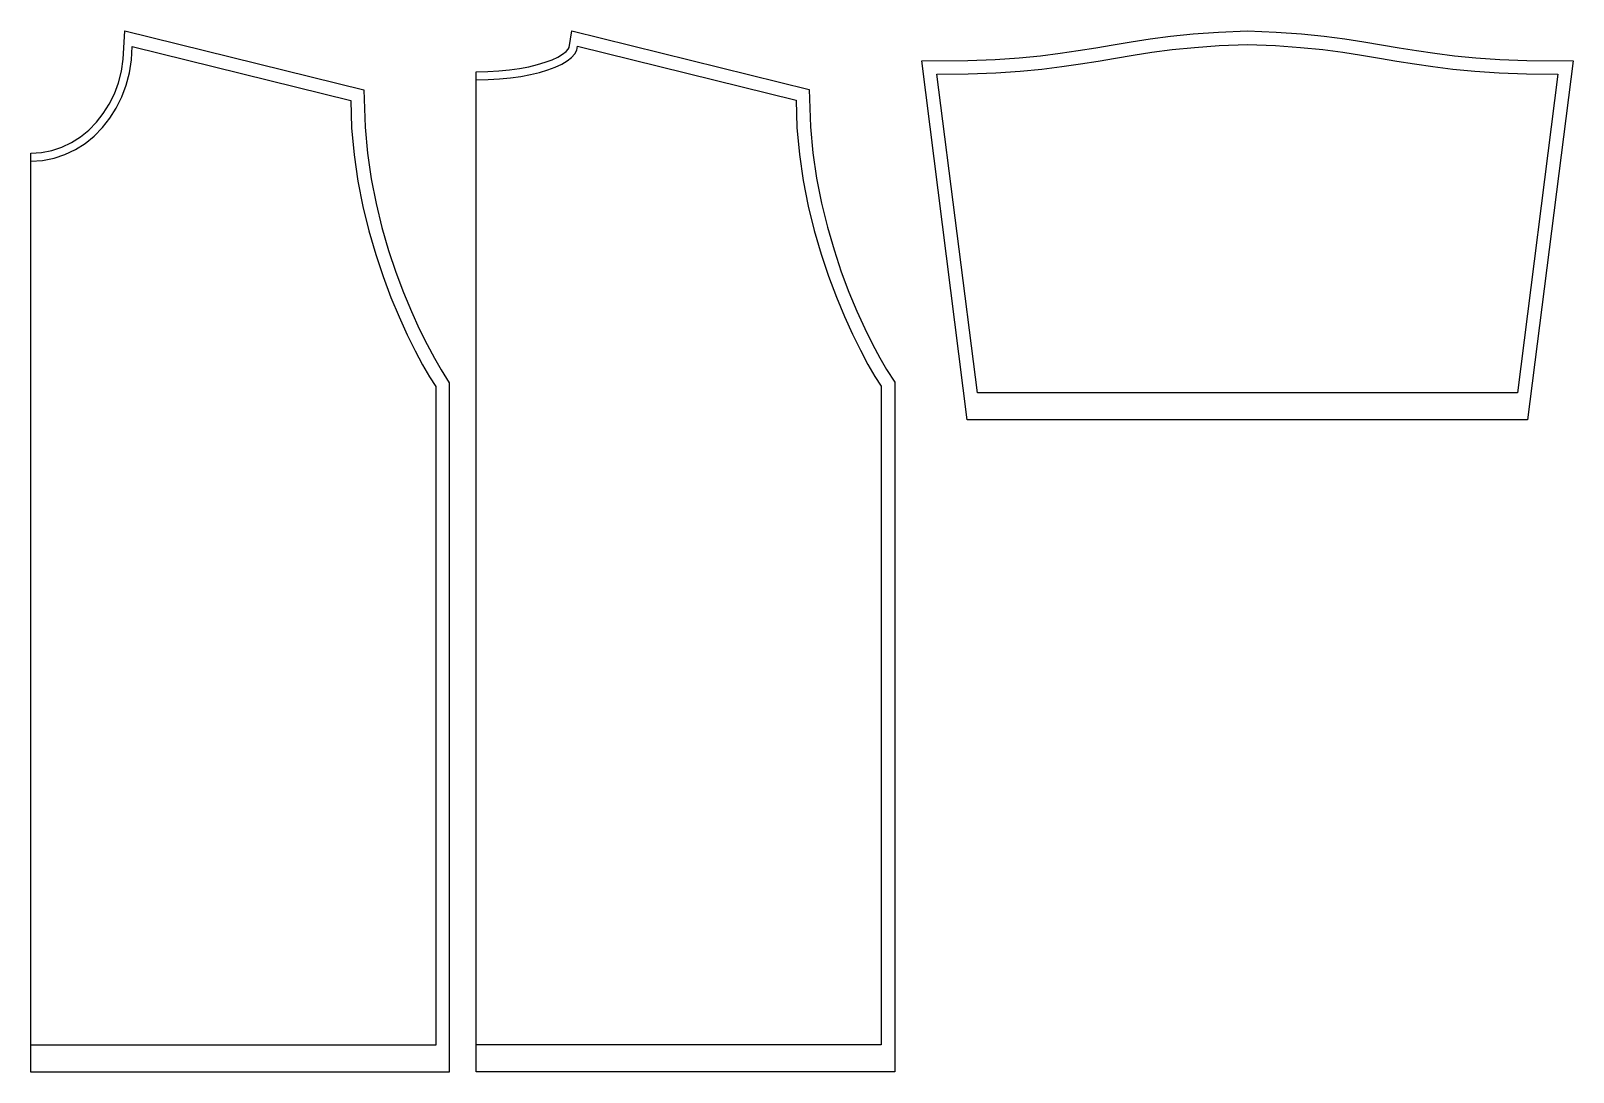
# Model space of a CAD drawing. Header units: metres. Extents: x 1 to 115, y 1 to 78.
import ezdxf

# ---------------------------------------------------------------- set-up
doc = ezdxf.new("R2010")
doc.units = ezdxf.units.M

msp = doc.modelspace()

# ---------------------------------------------------------------- linework, layer by layer
at = {"layer": 'CUT'}
for points in [[(1, 69.101), (1.797, 69.153), (2.566, 69.306), (3.304, 69.553), (4.007, 69.889), (4.669, 70.311), (5.287, 70.812), (5.853, 71.387), (6.362, 72.031), (6.809, 72.737), (7.186, 73.5), (7.49, 74.314), (7.714, 75.173), (7.852, 76.07), (7.958, 78.164), (25.676, 73.789), (25.762, 71.032), (25.937, 69.097), (26.213, 67.204), (26.576, 65.366), (27.011, 63.592), (27.505, 61.893), (28.043, 60.282), (28.611, 58.767), (29.195, 57.361), (29.78, 56.075), (30.352, 54.919), (30.895, 53.906), (31.394, 53.047), (32, 52.09), (32, 1), (1, 1)], [(34, 75.132), (34.851, 75.148), (35.673, 75.196), (36.458, 75.273), (37.201, 75.378), (37.896, 75.508), (38.535, 75.661), (39.113, 75.833), (39.621, 76.022), (40.052, 76.223), (40.397, 76.428), (40.649, 76.627), (40.804, 76.802), (40.874, 76.935), (41.087, 78.164), (58.676, 73.821), (58.762, 71.063), (58.937, 69.128), (59.213, 67.236), (59.576, 65.398), (60.011, 63.624), (60.505, 61.925), (61.043, 60.313), (61.611, 58.799), (62.195, 57.393), (62.78, 56.107), (63.352, 54.951), (63.895, 53.938), (64.394, 53.079), (65, 52.122), (65, 1.032), (34, 1.032)], [(67, 75.931), (70.421, 75.972), (72.433, 76.049), (74.212, 76.167), (75.802, 76.32), (77.25, 76.5), (78.6, 76.701), (79.899, 76.915), (81.191, 77.136), (82.518, 77.357), (83.921, 77.568), (85.441, 77.762), (87.118, 77.931), (88.991, 78.067), (91.133, 78.164), (93.276, 78.067), (95.149, 77.931), (96.826, 77.762), (98.346, 77.568), (99.749, 77.357), (101.076, 77.136), (102.368, 76.915), (103.667, 76.701), (105.017, 76.5), (106.465, 76.32), (108.055, 76.167), (109.834, 76.049), (111.845, 75.972), (115.267, 75.931), (111.887, 49.345), (70.38, 49.345)]]:
    msp.add_lwpolyline(points, close=True, dxfattribs=at)
at = {"layer": 'SEW'}
for points in [[(1, 68.5), (1.875, 68.557), (2.72, 68.724), (3.529, 68.996), (4.298, 69.364), (5.021, 69.823), (5.691, 70.367), (6.303, 70.99), (6.852, 71.684), (7.332, 72.443), (7.738, 73.262), (8.063, 74.133), (8.302, 75.051), (8.45, 76.009), (8.5, 77), (24.7, 73), (24.763, 70.971), (24.944, 68.979), (25.227, 67.035), (25.599, 65.15), (26.045, 63.333), (26.55, 61.595), (27.1, 59.948), (27.681, 58.4), (28.278, 56.962), (28.876, 55.646), (29.462, 54.461), (30.021, 53.418), (30.539, 52.528), (31, 51.8), (31, 3), (1, 3)], [(34, 74.532), (34.875, 74.549), (35.72, 74.598), (36.529, 74.677), (37.298, 74.786), (38.021, 74.921), (38.691, 75.081), (39.303, 75.264), (39.852, 75.468), (40.332, 75.691), (40.738, 75.932), (41.063, 76.189), (41.302, 76.458), (41.45, 76.74), (41.5, 77.032), (57.7, 73.032), (57.763, 71.003), (57.944, 69.011), (58.227, 67.067), (58.599, 65.182), (59.045, 63.365), (59.55, 61.627), (60.1, 59.979), (60.681, 58.431), (61.278, 56.994), (61.876, 55.678), (62.462, 54.493), (63.021, 53.45), (63.539, 52.559), (64, 51.832), (64, 3.032), (34, 3.032)], [(68.133, 74.945), (70.446, 74.972), (72.485, 75.05), (74.293, 75.171), (75.912, 75.326), (77.385, 75.51), (78.755, 75.713), (80.065, 75.929), (81.357, 76.15), (82.674, 76.369), (84.059, 76.578), (85.555, 76.769), (87.204, 76.935), (89.049, 77.069), (91.133, 77.163), (93.218, 77.069), (95.063, 76.935), (96.712, 76.769), (98.208, 76.578), (99.593, 76.369), (100.91, 76.15), (102.202, 75.929), (103.512, 75.713), (104.882, 75.51), (106.355, 75.326), (107.974, 75.171), (109.782, 75.05), (111.82, 74.972), (114.133, 74.945), (111.133, 51.345), (71.133, 51.345)]]:
    msp.add_lwpolyline(points, close=True, dxfattribs=at)

doc.saveas('drawing.dxf')
